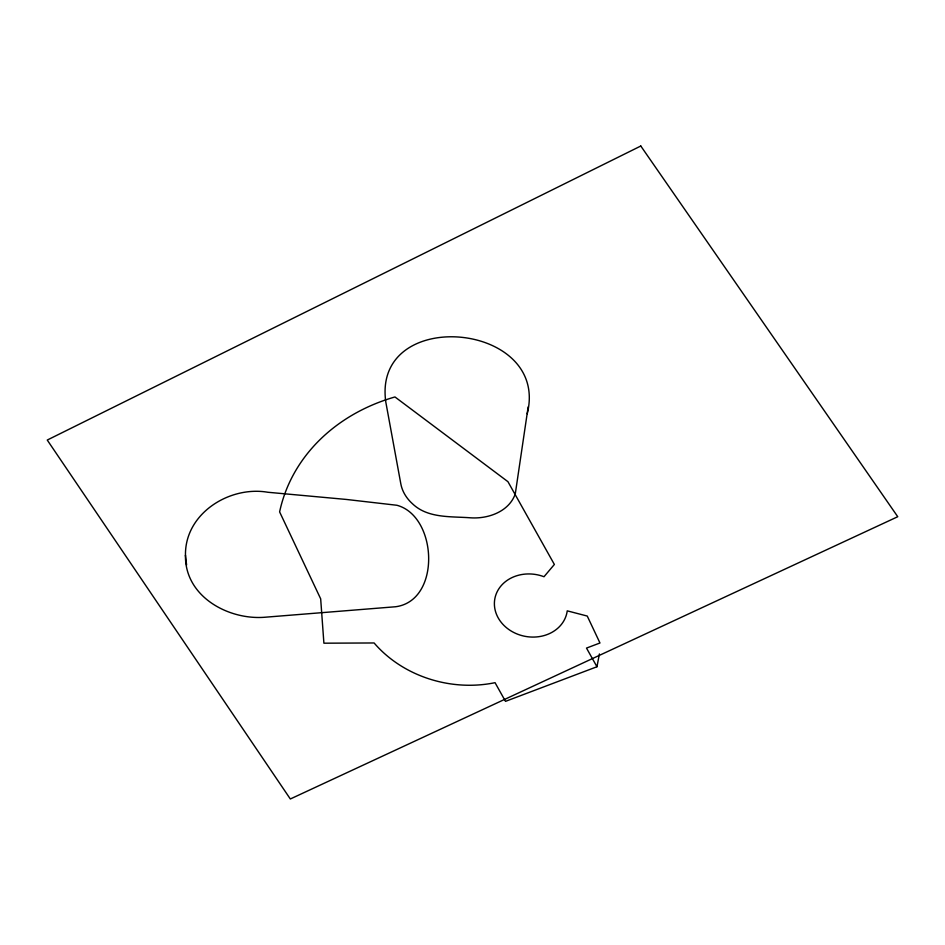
<?xml version="1.0" encoding="UTF-8"?>
<svg xmlns="http://www.w3.org/2000/svg" width="945" height="945" viewBox="0 0 945 945"><rect width="100%" height="100%" fill="white"/><g stroke="black" fill="none" stroke-linecap="round" stroke-linejoin="round"><path stroke-width="1.42" d="M185.468 555.247C184.759 513.596 229.375 485.6 267.884 492.262L346.295 499.444L396.9 505.268C437.594 516.159 441.327 600.713 395.589 606.749L265.38 617.203C228.595 620.428 184.653 596.59 185.456 555.247L186.59 565.027M528.16 406.893L515.285 493.892C508.989 511.765 488.045 519.029 470.539 517.813C451.226 516.301 428.002 518.533 412.634 503.909C406.728 498.653 402.227 491.636 400.81 483.781L385.808 402.074C372.129 305.554 550.427 321.595 527.215 413.768M596.957 666.757L586.502 648.081L599.969 642.99L587.258 616.057L567.236 610.848A36.713 31.374 10.8 0 1 523.79 636.068A36.713 31.374 10.8 0 1 495.818 595.007A36.713 31.374 10.8 0 1 544.001 576.733L554.372 564.46L507.949 481.69L394.963 396.959A186.897 159.693 10.8 0 0 279.614 511.895L320.674 598.846L323.899 643.191L374.102 642.966A112.88 96.449 10.8 0 0 495.05 682.68L505.504 701.355L596.957 666.757L599.402 653.952M640.793 146.014L47.25 440.051L290.328 798.986L897.75 516.714L640.793 146.014"/></g></svg>
